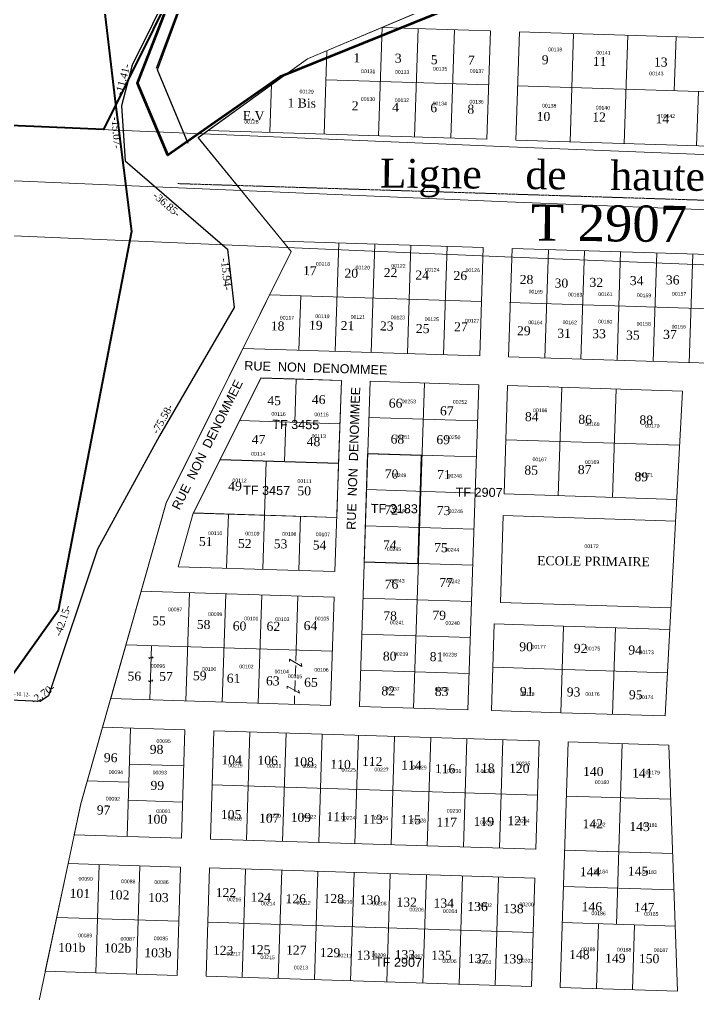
# Model space of a CAD drawing. Header units: metres. Extents: x 251686 to 255059, y 1627526 to 1631912.
# Drawn here: x 253078.7 to 253263.5, y 1628330.6 to 1628596.2 of the extents above; entities that cross this region are included whole.
import ezdxf
from ezdxf.enums import TextEntityAlignment as Align

# ---------------------------------------------------------------- set-up
doc = ezdxf.new("R2010")
doc.units = ezdxf.units.M
doc.header["$MEASUREMENT"] = 0
doc.linetypes.add('DGN Style 3', pattern=[4.156684, 2.96906, -1.187624])
doc.linetypes.add('DGN Style 4', pattern=[0.103896, 0.051948, -0.025974, 0, -0.025974])
for name, color, linetype in [('A_revoir_niveau_0', 7, 'Continuous'), ('historique_numero_parcelle', 7, 'Continuous'), ('limites_parcelles', 7, 'Continuous'), ('limites_sections', 7, 'Continuous'), ('limites_tf', 7, 'Continuous'), ('numero_lot', 7, 'Continuous'), ('numero_parcelle', 7, 'Continuous'), ('toponymie', 7, 'Continuous')]:
    doc.layers.add(name, color=color, linetype=linetype)
for name, color, linetype, lineweight in [('Cotation Linéaire', 7, 'Continuous', 0), ('emprise_ht_pik_rufisque', 7, 'Continuous', 0), ('MORCELLEMENT', 7, 'Continuous', 0), ('Nom_rues', 7, 'Continuous', 0), ('Numero_TF', 7, 'Continuous', 0), ('Numérotation', 7, 'Continuous', 0)]:
    doc.layers.add(name, color=color, linetype=linetype, lineweight=lineweight)
doc.layers.add('Lignes HT Vectorisées', color=6, linetype='Continuous', lineweight=0, true_color=0xff00ff)
doc.styles.add('Style-Arial', font='arial.ttf')
doc.styles.add('Style-FANCY', font='times.ttf')
doc.styles.add('Times 1.0', font='times.ttf', dxfattribs={"width": 0.99, "height": 0.0254})

# ---------------------------------------------------------------- blocks, each defined once
blk = doc.blocks.new('*U133')
at = {"elevation": 0.00936, "flags": 128}
blk.add_lwpolyline([(0.12116, 0.29601), (0.18016, 0.29651), (0.1819, 0.23655), (0.19943, 0.20056), (0.21399, 0.17116), (0.2221, 0.1548), (0.22525, 0.14859), (0.22604, 0.14586), (0.18744, 0.06792), (0.18457, 0.05687), (0.18554, 0.04184), (0.21342, 0.01775), (0.21517, 0.0019), (0.19493, -0.03301), (0.17801, -0.06391), (0.16466, -0.10389), (0.16244, -0.10544), (0.15233, -0.10497), (0.15038, -0.11432), (0.15123, -0.13939)], dxfattribs=at)
at = {"layer": 'Cotation Linéaire', "style": 'Times 1.0', "width": 0.99}
for s, rotation, p in [('-11.41-', 75.4592, (0.1839, 0.06423, -0.0018)), ('-75.58-', 60.5415, (0.19481, -0.02796, -0.0018)), ('-42.15-', 71.5357, (0.16754, -0.08304, -0.0018)), ('-2.70-', 35.061, (0.16257, -0.10251, -0.0018))]:
    blk.add_text(s, height=0.002, rotation=rotation, dxfattribs=at).set_placement(p, align=Align.TOP_CENTER)
for s, height, rotation, p in [('-15.07-', 0.002, 273.6695, (0.18216, 0.04943, -0.0018)), ('-36.85-', 0.002, 319.1755, (0.19622, 0.02924, -0.0018)), ('-15.94-', 0.002, 276.314, (0.21205, 0.01087, -0.0018)), ('-10.12-', 0.001, 357.3317, (0.15745, -0.10394, -0.0018))]:
    blk.add_text(s, height=height, rotation=rotation, dxfattribs=at).set_placement(p, align=Align.CENTER)

msp = doc.modelspace()

# ---------------------------------------------------------------- linework, layer by layer
at = {"layer": 'A_revoir_niveau_0', "color": 7, "linetype": 'DGN Style 4', "lineweight": 0}
msp.add_line((253121.782565, 1628551.503948), (253363.976717, 1628543.855109), dxfattribs=at)
at = {"layer": 'A_revoir_niveau_0', "color": 3, "linetype": 'Continuous', "lineweight": 40, "flags": 128}
for points in [[(252795.214016, 1628634.925169), (252851.998808, 1628741.450669), (252957.045636, 1628806.691641), (253094.464467, 1628810.40394), (253097.839069, 1628753.336063), (253101.169621, 1628724.563931), (253098.371027, 1628671.495843), (253099.803563, 1628615.614712), (253104.782775, 1628573.148032), (253109.197224, 1628538.482426)], [(253109.197224, 1628538.482426), (253089.247287, 1628435.106411), (253070.936491, 1628409.58108), (253073.565197, 1628378.644326), (253056.617706, 1628297.559698), (253053.678086, 1628253.237874), (253051.370626, 1628252.419371), (252728.268322, 1628372.594036), (252751.317234, 1628578.893523), (252757.473034, 1628618.097883), (252795.214016, 1628634.925169)]]:
    msp.add_lwpolyline(points, dxfattribs=at)
at = {"layer": 'A_revoir_niveau_0', "color": 1, "linetype": 'Continuous', "lineweight": 40, "flags": 128}
msp.add_lwpolyline([(252951.693281, 1628572.703931), (253055.790281, 1628719.484931), (253110.199281, 1628739.722931), (253148.813281, 1628661.608931), (253101.555281, 1628566.282931), (252951.693281, 1628572.703931)], close=True, dxfattribs=at)
at = {"layer": 'emprise_ht_pik_rufisque', "color": 1}
for p, q in [((252903.246766, 1628574.727994), (253211.994167, 1628561.499738)), ((253211.994167, 1628561.499738), (253915.366918, 1628533.451526)), ((253210.754406, 1628531.525345), (252902.79736, 1628544.719706)), ((253925.76349, 1628503.013099), (253210.754406, 1628531.525345))]:
    msp.add_line(p, q, dxfattribs=at)
at = {"layer": 'Lignes HT Vectorisées', "color": 5, "flags": 128}
msp.add_lwpolyline([(252238.115739, 1628531.228315), (252321.664095, 1628595.659757), (252410.120553, 1628620.071574), (252571.302761, 1628537.021918), (252902.604681, 1628559.741733), (253211.374286, 1628546.512525), (253598.517543, 1628531.074514), (253921.490958, 1628519.009106), (254251.545533, 1628795.955667)], dxfattribs=at)
at = {"layer": 'limites_parcelles', "color": 7, "linetype": 'Continuous', "lineweight": 0}
for p, q in [((253157.05566, 1628585.512765), (253407.05842, 1628691.201109)), ((253177.359439, 1628594.115399), (253176.375482, 1628564.550754)), ((253177.357788, 1628594.06579), (253206.87382, 1628593.134046)), ((253187.197246, 1628593.78831), (253186.214821, 1628564.240056)), ((253197.035064, 1628593.462205), (253196.053151, 1628563.92939)), ((253206.87382, 1628593.134046), (253205.893472, 1628563.618661)), ((253214.743646, 1628592.886574), (253213.76238, 1628563.373209)), ((253214.694442, 1628592.888128), (253308.494265, 1628589.926857)), ((253229.502677, 1628592.42063), (253228.519562, 1628562.880601)), ((253244.259716, 1628591.954749), (253243.277749, 1628562.389952)), ((253257.374217, 1628591.540723), (253256.884901, 1628576.782904)), ((253127.29841, 1628564.067613), (253157.05566, 1628585.512765)), ((253162.372326, 1628587.76083), (253161.61648, 1628565.0168)), ((253147.290642, 1628578.475411), (253146.858456, 1628565.482816)), ((253162.106905, 1628579.774089), (253206.383645, 1628578.376343)), ((253214.25298, 1628578.128908), (253283.123956, 1628575.953723)), ((253263.445849, 1628576.575648), (253262.955141, 1628561.818838)), ((253130.000785, 1628566.015133), (253205.893472, 1628563.618661)), ((253127.29841, 1628564.067613), (253152.658922, 1628533.021271)), ((253213.76238, 1628563.373209), (253282.632843, 1628561.197071)), ((253150.363998, 1628535.828163), (253204.911297, 1628534.106218)), ((253165.555905, 1628535.348586), (253164.574619, 1628505.833926)), ((253175.394263, 1628535.03801), (253174.413963, 1628505.523406)), ((253152.658922, 1628533.021271), (253118.611229, 1628464.554908)), ((253185.234583, 1628534.727371), (253184.253423, 1628505.246078)), ((253195.072508, 1628534.433394), (253194.09123, 1628504.918989)), ((253204.911297, 1628534.106218), (253203.931005, 1628504.591879)), ((253212.781068, 1628533.8571), (253211.800831, 1628504.343719)), ((253212.781068, 1628533.8571), (253308.308983, 1628530.842096)), ((253222.619863, 1628533.528751), (253221.6376, 1628504.014356)), ((253232.456685, 1628533.201672), (253231.475407, 1628503.687267)), ((253242.297169, 1628532.925528), (253241.315183, 1628503.360157)), ((253252.136515, 1628532.614983), (253251.152006, 1628503.033078)), ((253261.974871, 1628532.30447), (253260.990797, 1628502.705979)), ((253146.764592, 1628521.168388), (253204.395068, 1628519.349359)), ((253155.226815, 1628520.900913), (253154.735271, 1628506.144446)), ((253212.094606, 1628519.105613), (253297.418153, 1628516.411991)), ((253139.531924, 1628506.624248), (253203.931005, 1628504.591879)), ((253211.800831, 1628504.343719), (253285.227374, 1628502.024898)), ((253144.333827, 1628498.59446), (253125.989263, 1628461.70778)), ((253144.333827, 1628498.59446), (253153.435709, 1628498.307535)), ((253153.435709, 1628498.307535), (253166.282059, 1628497.901804)), ((253153.982422, 1628498.290268), (253153.589969, 1628486.483784)), ((253166.282059, 1628497.901804), (253164.552327, 1628445.808738)), ((253174.15382, 1628497.653308), (253171.209211, 1628409.110075)), ((253174.15382, 1628497.653308), (253203.669467, 1628496.721244)), ((253188.910487, 1628497.187313), (253185.966274, 1628408.644156)), ((253203.669467, 1628496.721244), (253200.723927, 1628408.178219)), ((253211.538542, 1628496.473755), (253210.557244, 1628466.957381)), ((253211.538542, 1628496.473755), (253259.10762, 1628494.970387)), ((253226.297667, 1628496.007309), (253225.315288, 1628466.492023)), ((253241.054685, 1628495.54093), (253240.071639, 1628465.975118)), ((253259.10762, 1628494.970387), (253254.406219, 1628406.484885)), ((253173.826652, 1628487.815483), (253203.342205, 1628486.883726)), ((253138.54723, 1628486.958949), (253165.890027, 1628486.095254)), ((253151.130709, 1628486.561891), (253150.773177, 1628475.787378)), ((253211.047869, 1628481.714856), (253258.323729, 1628480.223135)), ((253173.4995, 1628477.978152), (253203.014911, 1628477.04526)), ((253133.265233, 1628476.338075), (253165.531636, 1628475.323163)), ((253145.855657, 1628475.942054), (253144.87377, 1628446.463931)), ((253173.172311, 1628468.139718), (253202.687618, 1628467.20683)), ((253210.557244, 1628466.957381), (253257.540821, 1628465.475873)), ((253118.611229, 1628464.554908), (253095.390385, 1628382.618026)), ((253125.989263, 1628461.70778), (253121.864329, 1628447.155846)), ((253126.014785, 1628461.795127), (253165.041971, 1628460.564966)), ((253135.525073, 1628461.495357), (253135.033268, 1628446.740376)), ((253155.20399, 1628460.875322), (253154.711577, 1628446.136842)), ((253210.36178, 1628461.054885), (253209.575002, 1628437.444954)), ((253210.36178, 1628461.054885), (253257.228235, 1628459.575583)), ((253172.845091, 1628458.300323), (253202.360326, 1628457.368409)), ((253172.517934, 1628448.462854), (253202.033099, 1628447.531955)), ((253121.864329, 1628447.155846), (253151.701055, 1628446.21452)), ((253151.700061, 1628446.213546), (253164.551353, 1628445.809732)), ((253111.80434, 1628440.529361), (253103.50436, 1628411.245868)), ((253111.80434, 1628440.529361), (253164.319904, 1628438.872981)), ((253124.964476, 1628440.11428), (253123.982692, 1628410.599927)), ((253134.802841, 1628439.803971), (253133.821057, 1628410.289609)), ((253144.643174, 1628439.4936), (253143.661389, 1628409.979228)), ((253154.480555, 1628439.183321), (253153.989663, 1628424.426131)), ((253164.319904, 1628438.872981), (253163.338119, 1628409.358592)), ((253172.190745, 1628438.624417), (253201.705772, 1628437.692509)), ((253209.575002, 1628437.444954), (253255.974002, 1628435.979389)), ((253207.903401, 1628431.589361), (253207.118306, 1628407.978434)), ((253207.903391, 1628431.588377), (253226.763556, 1628430.99488)), ((253171.863556, 1628428.785962), (253201.378512, 1628427.85507)), ((253226.762223, 1628430.961424), (253225.977732, 1628407.381986)), ((253226.763546, 1628430.993896), (253255.661436, 1628430.081069)), ((253240.863905, 1628430.548494), (253240.077781, 1628406.937039)), ((253107.654486, 1628425.888092), (253163.828994, 1628424.115267)), ((253114.635009, 1628425.666627), (253114.144331, 1628410.910245)), ((253171.536368, 1628418.947547), (253201.051186, 1628418.015646)), ((253207.51087, 1628419.784379), (253255.034325, 1628418.283464)), ((253103.504354, 1628411.245848), (253163.338119, 1628409.358592)), ((253171.209211, 1628409.110075), (253200.723927, 1628408.178219)), ((253207.118306, 1628407.978434), (253225.977732, 1628407.381986)), ((253225.977732, 1628407.381986), (253254.406219, 1628406.484885)), ((253101.291623, 1628403.436931), (253095.390385, 1628382.618026)), ((253101.291623, 1628403.436931), (253123.692571, 1628402.73151)), ((253108.935086, 1628403.196723), (253108.002018, 1628373.679846)), ((253123.692571, 1628402.73151), (253122.760462, 1628373.213804)), ((253131.564306, 1628402.482196), (253130.633218, 1628372.966282)), ((253131.564306, 1628402.482196), (253220.10811, 1628399.688972)), ((253141.402278, 1628402.170856), (253140.471189, 1628372.654942)), ((253151.241254, 1628401.861474), (253150.310155, 1628372.344576)), ((253161.080199, 1628401.549139), (253160.149121, 1628372.03421)), ((253170.919165, 1628401.238773), (253169.988077, 1628371.722859)), ((253180.757147, 1628400.928417), (253179.825074, 1628371.412513)), ((253190.596103, 1628400.617066), (253189.665014, 1628371.101153)), ((253200.435068, 1628400.3067), (253199.503006, 1628370.791781)), ((253210.275019, 1628399.996323), (253209.341962, 1628370.48043)), ((253220.11299, 1628399.684983), (253219.179933, 1628370.16909)), ((253227.983808, 1628399.440435), (253225.870162, 1628332.534909)), ((253227.978876, 1628399.439502), (253255.438044, 1628398.574171)), ((253242.741257, 1628398.973419), (253241.187498, 1628349.782547)), ((253257.733182, 1628331.534049), (253255.438044, 1628398.574171)), ((253108.624063, 1628393.357757), (253123.381877, 1628392.892548)), ((253097.141197, 1628388.794695), (253108.468552, 1628388.438274)), ((253131.098265, 1628387.723752), (253219.642068, 1628384.930528)), ((253227.512845, 1628384.682042), (253255.944295, 1628383.785894)), ((253093.591938, 1628374.134377), (253095.390385, 1628382.618026)), ((253108.313009, 1628383.517807), (253123.071152, 1628383.05263)), ((253093.591938, 1628374.134377), (253122.760462, 1628373.213804)), ((253130.633218, 1628372.966282), (253219.177021, 1628370.173058)), ((253227.047788, 1628369.923588), (253256.451531, 1628368.997608)), ((253085.702827, 1628336.960431), (253091.929328, 1628366.309856)), ((253091.929328, 1628366.309856), (253122.511987, 1628365.344012)), ((253100.375803, 1628366.043551), (253099.442735, 1628336.526673)), ((253111.443884, 1628365.692797), (253110.510827, 1628336.176904)), ((253122.511987, 1628365.344012), (253121.580898, 1628335.828098)), ((253130.384732, 1628365.095505), (253129.451675, 1628335.579613)), ((253130.384732, 1628365.095505), (253218.92952, 1628362.302271)), ((253140.22174, 1628364.786144), (253139.289647, 1628335.268272)), ((253150.060696, 1628364.474794), (253149.128613, 1628334.957906)), ((253159.899661, 1628364.164427), (253158.967578, 1628334.64754)), ((253169.738627, 1628363.854061), (253168.806544, 1628334.337174)), ((253179.576609, 1628363.543705), (253178.64551, 1628334.026807)), ((253189.415575, 1628363.233339), (253188.483482, 1628333.715467)), ((253199.255525, 1628362.922962), (253198.323432, 1628333.405091)), ((253209.093517, 1628362.613591), (253208.161424, 1628333.095719)), ((253218.931488, 1628362.30225), (253217.999416, 1628332.786347)), ((253226.738406, 1628360.084612), (253256.787702, 1628359.13713)), ((253088.815072, 1628351.633185), (253122.044971, 1628350.586563)), ((253129.916722, 1628350.337082), (253218.464473, 1628347.544801)), ((253226.42805, 1628350.24663), (253257.124879, 1628349.278611)), ((253236.267016, 1628349.936264), (253235.708133, 1628332.223568)), ((253246.106976, 1628349.626872), (253245.547099, 1628331.913202)), ((253085.702827, 1628336.960431), (253121.580898, 1628335.828098)), ((253129.451675, 1628335.579613), (253217.999416, 1628332.786347)), ((253225.871177, 1628332.537851), (253257.733182, 1628331.534049))]:
    msp.add_line(p, q, dxfattribs=at)
at = {"layer": 'limites_parcelles', "color": 7, "linetype": 'DGN Style 3', "lineweight": 0}
msp.add_line((253153.989663, 1628424.426131), (253153.49877, 1628409.668941), dxfattribs=at)
at = {"layer": 'limites_sections', "color": 112, "linetype": 'Continuous', "lineweight": 40, "extrusion": (-1.87173e-09, -9.63983e-10, 1), "elevation": -0.002046, "flags": 128}
msp.add_lwpolyline([(253469.820836, 1628503.176145), (253488.589644, 1628500.414429), (253454.879488, 1628458.45481), (253455.869011, 1628419.146695), (253456.677254, 1628387.039772), (253456.725415, 1628385.126634), (253456.826796, 1628378.590775), (253456.092848, 1628349.73443), (253454.032863, 1628268.742801), (253388.282867, 1628177.212071), (253374.268487, 1628101.940239), (253305.375391, 1628033.502846), (252724.250426, 1628275.006531), (252729.810311, 1628341.80532), (252735.302417, 1628407.78978), (252753.241864, 1628623.321822), (252721.721864, 1628619.437822), (252719.111157, 1628633.487457), (252714.797364, 1628656.702322), (252707.872864, 1628693.966822), (252708.178498, 1628714.657046), (252708.499905, 1628736.415068), (252708.92257, 1628765.027856), (252709.546654, 1628807.276005), (252710.023977, 1628836.275407), (252766.51681, 1628874.562186), (252777.807368, 1628875.207361), (252792.594535, 1628876.052342), (252806.680432, 1628876.85725), (252821.799454, 1628877.721194), (252840.098742, 1628878.766867), (252853.870088, 1628879.553801), (252869.673078, 1628880.456829), (252881.50225, 1628881.132782), (252890.234906, 1628881.631791), (252896.724489, 1628882.002624), (252900.638805, 1628882.226299), (252915.419343, 1628884.059972), (252947.872303, 1628888.086085), (252995.1058, 1628893.94587), (253038.771855, 1628895.227443), (253072.399091, 1628896.214383), (253084.091369, 1628889.07052), (253103.780853, 1628877.040446), (253120.367335, 1628866.906274), (253135.162614, 1628857.86651), (253140.023655, 1628843.378963), (253144.884695, 1628828.891416), (253158.888191, 1628822.546236), (253184.202626, 1628811.075912), (253223.520558, 1628793.260409), (253250.158874, 1628785.95727), (253263.793452, 1628773.437298), (253279.13654, 1628744.455831), (253296.184438, 1628717.179275), (253350.963018, 1628668.589516), (253387.610751, 1628636.082202), (253479.037064, 1628554.98513), (253469.820836, 1628503.176145)], close=True, dxfattribs=at)
at = {"layer": 'limites_tf', "color": 1, "linetype": 'Continuous', "lineweight": 0}
for p, q in [((253157.055494, 1628585.460675), (253407.058244, 1628691.148035)), ((253127.299228, 1628564.015513), (253157.055494, 1628585.460675)), ((253152.658745, 1628532.968197), (253127.299228, 1628564.015513)), ((253118.612047, 1628464.502808), (253152.658745, 1628532.968197)), ((253133.265037, 1628476.290909), (253144.33562, 1628498.541366)), ((253144.33562, 1628498.541366), (253166.280909, 1628497.849725)), ((253166.280909, 1628497.849725), (253165.53348, 1628475.27499)), ((253126.045081, 1628461.737797), (253133.265037, 1628476.290909)), ((253165.53348, 1628475.27499), (253133.265037, 1628476.290909)), ((253165.53348, 1628475.27499), (253165.044769, 1628460.51383)), ((253095.391203, 1628382.565926), (253118.612047, 1628464.502808)), ((253165.044769, 1628460.51383), (253126.045081, 1628461.737797)), ((253079.291946, 1628306.697504), (253095.391203, 1628382.565926))]:
    msp.add_line(p, q, dxfattribs=at)
at = {"layer": 'limites_tf', "color": 5, "linetype": 'Continuous', "lineweight": 30}
msp.add_line((253147.379807, 1628666.862415), (253115.900908, 1628582.849398), dxfattribs=at)
at = {"layer": 'limites_tf', "color": 1, "linetype": 'Continuous', "lineweight": 30}
for p, q in [((253116.23624, 1628582.475146), (253147.10178, 1628666.225844)), ((253124.628924, 1628562.434753), (253116.23624, 1628582.475146))]:
    msp.add_line(p, q, dxfattribs=at)
at = {"layer": 'limites_tf', "color": 5, "linetype": 'Continuous', "lineweight": 0}
for p, q in [((253172.449348, 1628448.41684), (253173.387296, 1628477.929728)), ((253173.387296, 1628477.929728), (253188.030544, 1628477.461935)), ((253188.030544, 1628477.461935), (253187.721244, 1628467.630834)), ((253187.721244, 1628467.630834), (253187.411842, 1628457.789889)), ((253187.411842, 1628457.789889), (253187.092596, 1628447.949047)), ((253187.092596, 1628447.949047), (253172.449348, 1628448.41684))]:
    msp.add_line(p, q, dxfattribs=at)
for points in [[(253165.53348, 1628475.27499), (253166.280909, 1628497.849725), (253144.33562, 1628498.541366), (253133.265037, 1628476.290909)], [(253126.045081, 1628461.737797), (253165.044769, 1628460.51383), (253165.53348, 1628475.27499), (253133.265037, 1628476.290909)]]:
    msp.add_3dface(points, dxfattribs=at)
at = {"layer": 'MORCELLEMENT', "color": 7, "linetype": 'Continuous', "lineweight": 53, "elevation": -0.000007, "flags": 128}
msp.add_lwpolyline([(253363.744319, 1628929.245496), (253317.997887, 1628812.01553), (253290.228715, 1628763.515084), (253307.356588, 1628742.646735), (253352.876799, 1628702.490256), (253408.159621, 1628687.530544), (253405.21882, 1628684.045176), (253149.627635, 1628580.58788), (253119.068041, 1628559.268378), (253110.82118, 1628578.897435), (253143.406223, 1628662.48542), (253353.162209, 1629049.198059)], dxfattribs=at)
at = {"layer": 'numero_lot', "color": 7, "linetype": 'Continuous', "lineweight": 0, "elevation": -555362.700235, "flags": 128}
for points in [[(253152.182159, 1628421.317924), (253152.188572, 1628421.92837), (253155.563205, 1628419.981745), (253155.306916, 1628420.833848)], [(253151.524771, 1628413.995281), (253151.531184, 1628414.605727), (253154.905817, 1628412.659102), (253154.649528, 1628413.511205)]]:
    msp.add_lwpolyline(points, dxfattribs=at)
at = {"layer": 'Numérotation', "color": 7, "lineweight": 0, "flags": 128}
for points in [[(253114.199267, 1628422.131081), (253113.832573, 1628422.370534), (253115.041707, 1628422.304419), (253114.797841, 1628422.634647)], [(253114.133383, 1628415.816361), (253113.766689, 1628416.055813), (253114.975823, 1628415.989699), (253114.731956, 1628416.319927)]]:
    msp.add_lwpolyline(points, dxfattribs=at)

# ---------------------------------------------------------------- block references
at = {"layer": 'A_revoir_niveau_0', "xscale": 1000, "yscale": 1000, "zscale": 1000}
msp.add_blockref('*U133', (252921.901364, 1628515.852291, -9.359), dxfattribs=at)

# ---------------------------------------------------------------- texts
at = {"layer": 'historique_numero_parcelle', "color": 7, "lineweight": 0, "style": 'Style-Arial'}
for s, p in [('00104', (253148.126198, 1628419.102844)), ('00106', (253158.941205, 1628419.580159))]:
    msp.add_text(s, height=1, rotation=359.40223, dxfattribs=at).set_placement(p, align=Align.TOP_LEFT)
at = {"layer": 'Nom_rues', "color": 7, "linetype": 'Continuous', "lineweight": 0, "style": 'Style-Arial'}
for rotation, p in [(358.19483, (253139.830805, 1628500.714075)), (63.54763, (253122.216681, 1628462.405067)), (88.103682, (253170.150437, 1628457.153923))]:
    msp.add_text('RUE  NON  DENOMMEE', height=2.460909, rotation=rotation, dxfattribs=at).set_placement(p)
at = {"layer": 'numero_lot', "color": 7, "linetype": 'Continuous', "lineweight": 0, "style": 'Style-FANCY'}
for s, p in [('1', (253170.479468, 1628585.780258)), ('3', (253181.770663, 1628585.662452)), ('5', (253191.563416, 1628585.262986)), ('7', (253201.656533, 1628585.15768)), ('9', (253221.757309, 1628585.248207)), ('11', (253236.586432, 1628584.796195)), ('13', (253253.218494, 1628584.622665)), ('1 Bis', (253155.506542, 1628573.453081)), ('2', (253170.056774, 1628572.706685)), ('4', (253181.036707, 1628572.294832)), ('6', (253191.427978, 1628572.1874)), ('8', (253201.516998, 1628571.783858)), ('E.V', (253142.409342, 1628570.024171)), ('10', (253221.29863, 1628569.796657)), ('12', (253236.437331, 1628569.639693)), ('14', (253253.651884, 1628569.162792)), ('17', (253157.709009, 1628527.790548)), ('20', (253168.993016, 1628527.078229)), ('22', (253179.682773, 1628527.263992)), ('24', (253188.285448, 1628526.579648)), ('26', (253198.674751, 1628526.472237)), ('28', (253216.684217, 1628525.39147)), ('30', (253226.173506, 1628524.400582)), ('32', (253235.675211, 1628524.599725)), ('34', (253246.665422, 1628525.078663)), ('36', (253256.46526, 1628525.273711)), ('18', (253148.942089, 1628512.722975)), ('19', (253159.334594, 1628512.912824)), ('21', (253167.944344, 1628512.82201)), ('23', (253178.640032, 1628512.710417)), ('27', (253198.826264, 1628512.499806)), ('25', (253188.429683, 1628512.01369)), ('29', (253215.944941, 1628511.429317)), ('31', (253226.912638, 1628510.720298)), ('33', (253236.420273, 1628510.622085)), ('35', (253245.619498, 1628510.229796)), ('37', (253255.71669, 1628510.420758)), ('45', (253147.988923, 1628492.386983)), ('46', (253160.122101, 1628492.692551)), ('66', (253181.049333, 1628491.711285)), ('67', (253194.980368, 1628489.59351)), ('84', (253218.108676, 1628488.018956)), ('86', (253232.646539, 1628487.272688)), ('88', (253249.270543, 1628487.098258)), ('47', (253143.761789, 1628481.81513)), ('48', (253158.703036, 1628481.226098)), ('68', (253181.540555, 1628481.898411)), ('69', (253194.007827, 1628481.768334)), ('85', (253217.95564, 1628473.455114)), ('87', (253232.504887, 1628473.601594)), ('70', (253179.956989, 1628472.403493)), ('71', (253194.195846, 1628472.254933)), ('89', (253247.921235, 1628471.656)), ('49', (253137.34659, 1628469.101373)), ('50', (253156.179799, 1628467.821035)), ('72', (253179.854661, 1628462.595826)), ('73', (253194.104529, 1628462.448136)), ('51', (253129.388436, 1628454.019456)), ('52', (253139.998891, 1628453.475609)), ('53', (253149.746515, 1628453.373907)), ('54', (253160.357189, 1628453.04663)), ('74', (253179.458275, 1628453.088522)), ('75', (253193.403582, 1628452.348437)), ('ECOLE PRIMAIRE', (253234.904456, 1628448.650128)), ('76', (253179.942049, 1628442.382859)), ('77', (253194.78968, 1628442.822535)), ('78', (253179.553881, 1628433.767351)), ('79', (253192.91604, 1628433.925232)), ('55', (253116.628735, 1628432.426493)), ('58', (253128.790426, 1628431.407723)), ('60', (253138.583189, 1628431.009241)), ('62', (253147.785495, 1628430.912245)), ('64', (253157.88083, 1628431.10421)), ('90', (253216.563921, 1628425.359193)), ('92', (253231.403232, 1628424.907074)), ('80', (253179.439148, 1628422.770638)), ('81', (253192.193665, 1628422.637565)), ('94', (253246.241661, 1628424.454964)), ('56', (253109.940678, 1628417.337231)), ('57', (253118.549455, 1628417.247412)), ('59', (253127.753888, 1628417.448672)), ('61', (253136.940968, 1628416.758231)), ('63', (253147.631437, 1628416.052105)), ('65', (253158.016755, 1628415.647441)), ('82', (253179.040231, 1628413.313565)), ('83', (253193.585382, 1628413.16181)), ('91', (253216.724037, 1628413.17142)), ('93', (253229.497613, 1628413.039133)), ('95', (253246.410707, 1628412.267098)), ('98', (253116.00025, 1628397.380904)), ('96', (253103.507182, 1628395.132897)), ('104', (253136.441253, 1628394.516598)), ('106', (253146.237006, 1628394.414395)), ('108', (253156.028764, 1628394.013955)), ('110', (253166.068257, 1628393.314621)), ('112', (253174.686338, 1628394.116587)), ('114', (253185.361832, 1628393.114307)), ('116', (253194.526197, 1628392.126809)), ('118', (253205.216938, 1628392.312562)), ('120', (253214.710783, 1628392.213509)), ('140', (253234.851192, 1628391.375317)), ('141', (253248.196157, 1628390.939773)), ('99', (253116.19419, 1628387.569162)), ('97', (253101.577736, 1628380.886853)), ('100', (253116.097893, 1628378.356021)), ('105', (253136.285114, 1628379.655495)), ('107', (253146.666198, 1628378.656287)), ('109', (253155.277092, 1628378.86374)), ('111', (253165.017627, 1628379.059407)), ('113', (253174.817295, 1628378.362575)), ('115', (253185.206689, 1628378.254178)), ('117', (253194.967805, 1628377.558732)), ('119', (253205.064013, 1628377.749704)), ('121', (253214.256634, 1628377.951087)), ('142', (253234.702353, 1628377.10971)), ('143', (253247.460684, 1628376.382009)), ('144', (253233.971498, 1628364.039351)), ('145', (253247.036293, 1628364.200335)), ('101', (253095.129541, 1628358.156009)), ('102', (253105.821143, 1628357.747165)), ('103', (253116.501595, 1628357.041144)), ('122', (253134.880875, 1628358.382122)), ('124', (253144.366189, 1628357.094966)), ('126', (253153.862564, 1628356.698592)), ('128', (253164.2212, 1628356.755898)), ('130', (253174.081544, 1628356.41873)), ('132', (253184.068776, 1628355.78885)), ('134', (253194.155357, 1628355.519215)), ('136', (253203.351888, 1628354.595368)), ('138', (253213.118963, 1628353.999287)), ('146', (253234.465709, 1628354.522755)), ('147', (253248.714593, 1628354.375075)), ('101b', (253092.9322, 1628343.415629)), ('102b', (253105.409489, 1628343.285448)), ('123', (253134.122026, 1628342.638379)), ('125', (253144.217249, 1628342.82936)), ('127', (253154.013103, 1628342.727156)), ('103b', (253116.380026, 1628341.982796)), ('129', (253163.209226, 1628342.037605)), ('131', (253173.220164, 1628341.337584)), ('133', (253183.58849, 1628341.457792)), ('135', (253193.515913, 1628341.322713)), ('137', (253203.502342, 1628340.427049)), ('139', (253212.976327, 1628340.328203)), ('148', (253231.064319, 1628341.48026)), ('149', (253240.850869, 1628340.48627)), ('150', (253250.053083, 1628340.39026))]:
    msp.add_text(s, height=2.460911, rotation=359.40223, dxfattribs=at).set_placement(p, align=Align.MIDDLE_CENTER)
at = {"layer": 'numero_parcelle', "color": 5, "lineweight": 0, "style": 'Style-Arial'}
for s, p in [('00139', (253222.536511, 1628588.5732)), ('00141', (253235.695704, 1628587.673624)), ('00135', (253191.230617, 1628583.293379)), ('00131', (253171.667189, 1628582.612264)), ('00133', (253180.902817, 1628582.417546)), ('00137', (253201.248239, 1628582.697067)), ('00143', (253250.082797, 1628582.015427)), ('00129', (253154.903087, 1628577.082363)), ('00130', (253171.588179, 1628575.039464)), ('00132', (253180.822781, 1628574.746398)), ('00134', (253191.132111, 1628573.851966)), ('00136', (253201.16102, 1628574.337483)), ('00138', (253220.902504, 1628573.246282)), ('00140', (253235.539479, 1628572.700134)), ('00142', (253253.229706, 1628570.45003)), ('00128', (253139.880001, 1628568.878611)), ('00118', (253159.345428, 1628530.143477)), ('00120', (253170.145044, 1628529.145572)), ('00122', (253179.879167, 1628529.634164)), ('00124', (253189.10556, 1628528.554313)), ('00126', (253200.110935, 1628528.43949)), ('00165', (253217.262994, 1628522.586464)), ('00163', (253227.9664, 1628521.786279)), ('00161', (253236.222483, 1628521.896858)), ('00157', (253256.271067, 1628521.982758)), ('00159', (253246.734495, 1628521.590464)), ('00117', (253149.561809, 1628515.491741)), ('00119', (253159.196643, 1628515.88301)), ('00121', (253168.82532, 1628515.684191)), ('00123', (253179.732433, 1628515.570393)), ('00125', (253188.964983, 1628515.080631)), ('00127', (253199.96728, 1628514.670763)), ('00164', (253217.175775, 1628514.22688)), ('00162', (253226.511717, 1628514.227833)), ('00160', (253236.144499, 1628514.422406)), ('00158', (253246.653433, 1628513.820968)), ('00156', (253256.177691, 1628513.033086)), ('00253', (253182.702483, 1628492.688339)), ('00252', (253196.631161, 1628492.543015)), ('00166', (253218.473741, 1628490.281423)), ('00116', (253147.255165, 1628489.266314)), ('00115', (253158.948377, 1628489.144314)), ('00168', (253232.683805, 1628486.493889)), ('00170', (253248.992265, 1628486.02866)), ('00113', (253158.198974, 1628483.250607)), ('00251', (253181.054293, 1628483.066377)), ('00250', (253194.811013, 1628482.922847)), ('00114', (253141.736842, 1628478.406067)), ('00167', (253218.33419, 1628476.906088)), ('00169', (253232.576064, 1628476.167344)), ('00249', (253180.084962, 1628472.576693)), ('00248', (253195.217353, 1628472.418811)), ('00171', (253247.182256, 1628472.670754)), ('00112', (253136.649534, 1628471.180598)), ('00111', (253154.336744, 1628470.996059)), ('00247', (253180.328321, 1628462.934996)), ('00246', (253195.460712, 1628462.777114)), ('00110', (253130.013386, 1628456.791098)), ('00109', (253140.1344, 1628456.685501)), ('00108', (253150.157153, 1628456.58093)), ('00107', (253159.326252, 1628456.485265)), ('00172', (253232.441449, 1628453.257306)), ('00245', (253178.671153, 1628452.452489)), ('00244', (253194.49138, 1628452.28743)), ('00243', (253179.613123, 1628443.83627)), ('00242', (253194.745514, 1628443.678387)), ('00097', (253119.115713, 1628436.028153)), ('00099', (253130.010512, 1628434.734177)), ('00101', (253139.825453, 1628433.549828)), ('00103', (253148.274983, 1628433.363311)), ('00105', (253159.086912, 1628433.545582)), ('00241', (253179.494607, 1628432.47707)), ('00240', (253194.626998, 1628432.319187)), ('00239', (253180.608536, 1628423.859057)), ('00238', (253193.849378, 1628423.72091)), ('00177', (253218.053502, 1628425.86697)), ('00175', (253232.838383, 1628425.368457)), ('00173', (253247.445919, 1628424.355411)), ('00096', (253114.44452, 1628420.626866)), ('00100', (253128.38061, 1628419.800652)), ('00102', (253138.509834, 1628420.48184)), ('00315', (253151.753713, 1628417.810593)), ('00237', (253178.274306, 1628414.416381)), ('00236', (253191.687107, 1628414.276439)), ('00178', (253214.995522, 1628412.989289)), ('00176', (253232.709094, 1628412.976603)), ('00174', (253247.318425, 1628412.135666)), ('00095', (253115.976013, 1628400.180163)), ('00094', (253102.971831, 1628391.716476)), ('00093', (253114.931754, 1628391.591693)), ('00219', (253135.53478, 1628393.518451)), ('00221', (253146.067269, 1628393.408561)), ('00223', (253155.696972, 1628393.30809)), ('00225', (253166.349451, 1628392.336309)), ('00227', (253175.293114, 1628392.415124)), ('00229', (253185.617836, 1628392.995913)), ('00231', (253195.066602, 1628392.036691)), ('00233', (253204.180428, 1628391.941602)), ('00235', (253213.833476, 1628394.078549)), ('00179', (253249.081818, 1628391.591025)), ('00180', (253235.296367, 1628388.98081)), ('00092', (253102.166243, 1628384.474436)), ('00091', (253115.888955, 1628381.071371)), ('00230', (253194.992591, 1628381.16851)), ('00218', (253135.383943, 1628379.061288)), ('00220', (253145.925409, 1628379.811943)), ('00222', (253155.553317, 1628379.539363)), ('00224', (253166.212979, 1628379.256018)), ('00226', (253175.154846, 1628379.162724)), ('00228', (253185.466998, 1628378.538749)), ('00234', (253213.670068, 1628378.416622)), ('00232', (253204.034978, 1628378.000766)), ('00182', (253234.316261, 1628377.458471)), ('00181', (253248.416898, 1628377.311353)), ('00090', (253094.768898, 1628362.661304)), ('00184', (253234.968709, 1628364.640436)), ('00183', (253248.234117, 1628364.502033)), ('00088', (253106.357691, 1628361.95024)), ('00086', (253115.396794, 1628361.757573)), ('00216', (253135.154094, 1628357.031324)), ('00214', (253144.429106, 1628355.901787)), ('00212', (253154.062401, 1628356.145535)), ('00210', (253165.415285, 1628356.371341)), ('00208', (253174.697479, 1628355.93024)), ('00202', (253203.412835, 1628355.458512)), ('00200', (253214.76572, 1628355.684319)), ('00206', (253184.826898, 1628354.275405)), ('00204', (253193.937134, 1628353.836098)), ('00186', (253234.358369, 1628353.237189)), ('00185', (253248.704662, 1628353.087508)), ('00089', (253094.607799, 1628347.22066)), ('00087', (253106.194539, 1628346.3129)), ('00085', (253115.236721, 1628346.415277)), ('00217', (253134.999665, 1628342.229943)), ('00215', (253144.276472, 1628341.272515)), ('00211', (253165.262652, 1628341.742068)), ('00209', (253174.550233, 1628341.817295)), ('00207', (253184.694018, 1628341.539333)), ('00189', (253231.529237, 1628343.45542)), ('00188', (253241.330899, 1628343.353155)), ('00187', (253251.30452, 1628343.249096)), ('00213', (253153.357311, 1628338.475343)), ('00205', (253193.795274, 1628340.23948)), ('00203', (253203.251223, 1628339.968695)), ('00201', (253214.605903, 1628340.36661))]:
    msp.add_text(s, height=1, rotation=359.40223, dxfattribs=at).set_placement(p, align=Align.TOP_LEFT)
at = {"layer": 'numero_tf', "color": 4, "linetype": 'Continuous', "lineweight": 0, "style": 'Style-Arial'}
for s, p in [('TF 3455', (253147.493062, 1628487.173853)), ('TF 3457', (253139.565435, 1628469.234044)), ('TF 2907', (253197.396813, 1628468.726534)), ('TF 3183', (253174.319942, 1628464.280535)), ('TF 2907', (253175.461937, 1628340.718713))]:
    msp.add_text(s, height=2.460909, rotation=359.40223, dxfattribs=at).set_placement(p, align=Align.TOP_LEFT)
at = {"layer": 'toponymie', "color": 7, "linetype": 'DGN Style 4', "lineweight": 0, "style": 'Style-FANCY'}
msp.add_text('Ligne    de    haute    tension', height=7.874908, rotation=359.40223, dxfattribs=at).set_placement((253244.13659, 1628553.685632), align=Align.MIDDLE_CENTER)
at = {"layer": 'toponymie', "color": 7, "linetype": 'Continuous', "lineweight": 0, "style": 'Style-FANCY'}
msp.add_text('T 2907', height=9.843639, rotation=359.40223, dxfattribs=at).set_placement((253239.102736, 1628540.714314), align=Align.MIDDLE_CENTER)

doc.saveas('drawing.dxf')
